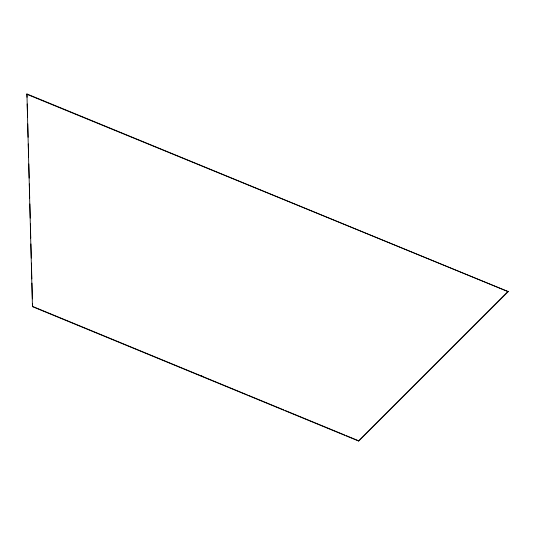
<?xml version="1.0" encoding="UTF-8"?>
<svg xmlns="http://www.w3.org/2000/svg" width="535" height="535" viewBox="0 0 535 535"><rect width="100%" height="100%" fill="white"/><g stroke="black" fill="none" stroke-linecap="round" stroke-linejoin="round"><path stroke-width="0.8" d="M508.19 291.628L26.937 93.966L32.441 306.635L358.631 441.034L508.19 291.628L26.75 94.24M358.631 441.034L508.25 291.308M32.441 306.635L32.501 303.92M202.183 376.159L200.571 375.597M33.344 306.736L247.411 394.937M248.956 395.572L283.731 409.904M285.275 410.539L344.787 435.055M346.332 435.691L358.697 440.786M26.937 93.966L27.024 97.303M27.198 103.964L27.552 117.299M27.726 123.96L28.081 137.294M28.261 143.955L28.616 157.29M28.79 163.951L29.164 178.115M29.318 183.946L29.699 198.111M29.853 203.942L30.227 218.106M30.381 223.938L30.756 238.102M30.91 243.933L31.284 258.097M31.418 263.093L31.839 278.922M31.953 283.089L32.367 298.918"/></g></svg>
